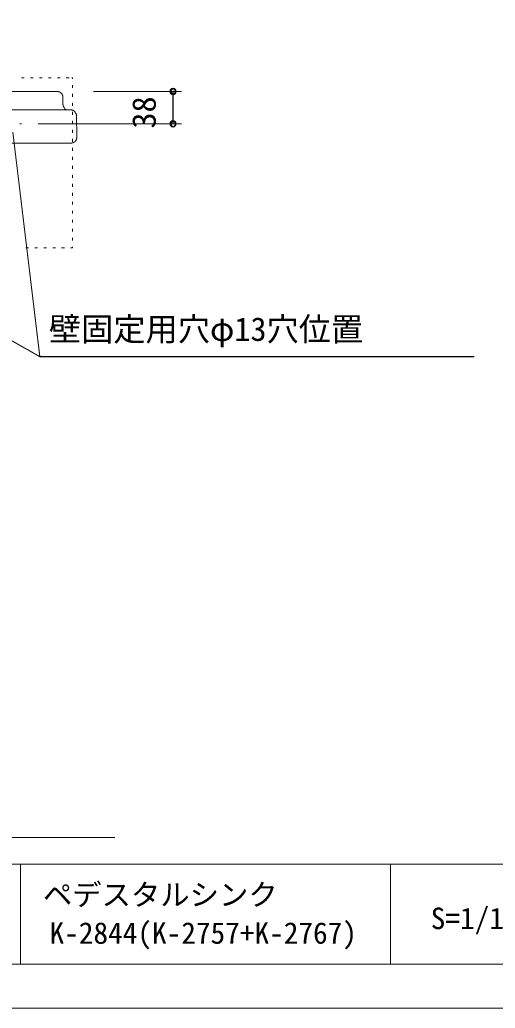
# Model space of a CAD drawing. Units: millimetres, scale not verified. Extents: x -1392 to 1350, y -947 to 991.
# Drawn here: x -401 to 160, y -947 to 217 of the extents above; entities that cross this region are included whole.
import ezdxf
from ezdxf.enums import TextEntityAlignment as Align

# ---------------------------------------------------------------- set-up
doc = ezdxf.new("R2010")
doc.units = ezdxf.units.MM
doc.header["$LTSCALE"] = 10
doc.header["$PDMODE"] = 32
doc.header["$PDSIZE"] = 6
for name, color, linetype, lineweight in [('0-1_レイヤー_1', 7, 'Continuous', 18), ('0-7', 7, 'Continuous', 5), ('F-0', 7, 'Continuous', 5)]:
    doc.layers.add(name, color=color, linetype=linetype, lineweight=lineweight)
doc.styles.add('ＭＳ ゴシック', font='')
doc.styles.get('ＭＳ ゴシック').set_extended_font_data('MS Gothic')

msp = doc.modelspace()

# ---------------------------------------------------------------- linework, layer by layer
at = {"layer": '0-1_レイヤー_1', "color": 6}
for p, q in [((-399.15, 148.85), (-395.77, 148.85)), ((-388.57, 148.85), (-385.18, 148.85)), ((-377.99, 148.85), (-374.6, 148.85)), ((-367.4, 148.85), (-364.02, 148.85)), ((-356.82, 148.85), (-353.43, 148.85)), ((-346.24, 148.85), (-342.85, 148.85)), ((-339.04, 140.38), (-339.04, 136.99)), ((-339.04, 129.8), (-339.04, 126.41)), ((-339.04, 119.21), (-339.04, 115.82)), ((-339.04, 108.63), (-339.04, 105.24)), ((-339.04, 98.05), (-339.04, 94.66)), ((-339.04, 87.46), (-339.04, 84.07)), ((-339.04, 76.88), (-339.04, 73.49)), ((-339.04, 66.3), (-339.04, 62.91)), ((-339.04, 55.71), (-339.04, 52.32)), ((-339.04, 45.13), (-339.04, 41.74)), ((-339.04, 34.54), (-339.04, 31.16)), ((-339.04, 23.96), (-339.04, 20.57)), ((-339.04, 13.38), (-339.04, 9.99)), ((-339.04, 2.79), (-339.04, -0.59)), ((-339.04, -7.79), (-339.04, -11.18)), ((-339.04, -18.37), (-339.04, -21.76)), ((-339.04, -28.96), (-339.04, -32.34)), ((-339.04, -39.54), (-339.04, -42.93)), ((-390.69, -51.39), (-394.07, -51.39)), ((-380.1, -51.39), (-383.49, -51.39)), ((-369.52, -51.39), (-372.91, -51.39)), ((-358.94, -51.39), (-362.32, -51.39)), ((-348.35, -51.39), (-351.74, -51.39)), ((-988.86, -746.08), (-289.09, -746.08))]:
    msp.add_line(p, q, dxfattribs=at)
at = {"layer": '0-1_レイヤー_1', "color": 5}
for p, q in [((-314.06, 132.76), (-210.35, 132.76)), ((-220.08, 132.76), (-220.08, 94.66)), ((-379.26, 94.66), (-210.35, 94.66)), ((-377.56, -179.66), (-845.35, 85.77)), ((-377.56, -179.66), (-408.04, 75.19)), ((-377.56, -179.66), (134.67, -179.66))]:
    msp.add_line(p, q, dxfattribs=at)
at = {"layer": '0-1_レイヤー_1'}
for p, q in [((-334.38, 104.82), (-333.96, 78.57)), ((-400.64, 94.45), (-401.06, 94.45)), ((-398.94, 94.45), (-400.21, 94.45))]:
    msp.add_line(p, q, dxfattribs=at)
at = {"layer": '0-1_レイヤー_1', "color": 6}
for points in [[(-339.89, 148.85), (-339.04, 148.85), (-339.04, 147.57)], [(-339.04, -50.12), (-339.04, -51.39), (-341.16, -51.39)]]:
    msp.add_lwpolyline(points, dxfattribs=at)
at = {"layer": '0-1_レイヤー_1'}
for points in [[(-921.12, 132.76), (-639.18, 132.76), (-356.82, 132.76)], [(-356.82, 132.76), (-356.4, 132.76), (-355.97, 132.76), (-355.55, 132.76), (-355.55, 132.33), (-355.13, 132.33), (-354.7, 132.33), (-354.28, 132.33), (-354.28, 131.91), (-353.86, 131.91), (-353.43, 131.91), (-353.43, 131.49), (-353.01, 131.49), (-353.01, 131.06), (-352.59, 131.06), (-352.16, 130.64), (-352.16, 130.22), (-351.74, 130.22), (-351.74, 129.8), (-351.32, 129.8), (-351.32, 129.37), (-351.32, 128.95), (-350.89, 128.95), (-350.89, 128.52), (-350.89, 128.1), (-350.47, 128.1), (-350.47, 127.68), (-350.47, 127.25), (-350.47, 126.83), (-350.47, 126.41)], [(-350.47, 126.41), (-350.47, 124.29), (-350.47, 119.63), (-350.47, 119.21), (-350.47, 118.79), (-350.47, 118.36), (-350.47, 117.94), (-350.47, 117.52), (-350.05, 117.52), (-350.05, 117.1), (-350.05, 116.67), (-350.05, 116.25), (-349.62, 114.98), (-348.78, 113.71)], [(-937.21, 111.17), (-639.18, 111.17), (-341.16, 111.17)], [(-344.12, 111.17), (-344.54, 111.17), (-345.39, 111.17), (-346.24, 111.59), (-346.66, 111.59), (-347.51, 112.02), (-347.93, 112.44), (-348.35, 113.28), (-348.78, 113.71)], [(-341.16, 111.17), (-340.73, 111.17), (-340.31, 111.17), (-339.89, 111.17), (-339.89, 110.74), (-339.46, 110.74), (-339.04, 110.74), (-338.62, 110.74), (-338.19, 110.32), (-337.77, 110.32), (-337.77, 109.9), (-337.35, 109.9), (-336.92, 109.9), (-336.92, 109.47), (-336.5, 109.47), (-336.5, 109.05), (-336.08, 109.05), (-336.08, 108.63), (-335.65, 108.63), (-335.65, 108.21), (-335.65, 107.78), (-335.23, 107.78), (-335.23, 107.36), (-335.23, 106.94), (-334.81, 106.94), (-334.81, 106.51), (-334.81, 106.09), (-334.81, 105.66), (-334.38, 105.66), (-334.38, 105.24), (-334.38, 104.82)], [(-340.73, 71.8), (-639.18, 71.8), (-937.63, 71.8)], [(-333.96, 78.57), (-333.96, 78.15), (-333.96, 77.72), (-333.96, 77.3), (-334.38, 77.3), (-334.38, 76.88), (-334.38, 76.46), (-334.38, 76.03), (-334.81, 76.03), (-334.81, 75.61), (-334.81, 75.19), (-335.23, 75.19), (-335.23, 74.76), (-335.23, 74.34), (-335.65, 74.34), (-335.65, 73.91), (-336.08, 73.91), (-336.08, 73.49), (-336.5, 73.49), (-336.5, 73.07), (-336.92, 73.07), (-337.35, 73.07), (-337.35, 72.64), (-337.77, 72.64), (-338.19, 72.64), (-338.19, 72.22), (-338.62, 72.22), (-339.04, 72.22), (-339.46, 72.22), (-339.89, 72.22), (-339.89, 71.8), (-340.31, 71.8), (-340.73, 71.8)]]:
    msp.add_lwpolyline(points, dxfattribs=at)
at = {"layer": '0-1_レイヤー_1', "color": 5}
for points in [[(-216.7, 132.76), (-220.29, 136.57), (-223.89, 132.76), (-220.29, 128.95)], [(-216.7, 94.66), (-220.29, 98.47), (-223.89, 94.66), (-220.29, 90.85)]]:
    msp.add_lwpolyline(points, close=True, dxfattribs=at)
at = {"layer": '0-7'}
for p, q in [((-314.18, 132.75), (-210.42, 132.75)), ((-220.42, 132.75), (-220.42, 94.75)), ((-379.18, 94.75), (-210.42, 94.75)), ((-377.51, -179.82), (-853.96, 90.33)), ((-377.51, -179.82), (-409.18, 84.75)), ((-377.51, -179.82), (134.58, -179.82))]:
    msp.add_line(p, q, dxfattribs=at)
for centre in [(-220.42, 132.75), (-220.42, 94.75)]:
    msp.add_circle(centre, 3.75, dxfattribs=at)
msp.add_point((-220.42, 132.75), dxfattribs=at)
at = {"layer": 'F-0'}
for p, q in [((-1339.08, -777.82), (1297.56, -777.82)), ((-400.44, -777.82), (-400.44, -895.37)), ((36.32, -777.82), (36.32, -895.37)), ((-1339.08, -895.37), (1297.56, -895.37))]:
    msp.add_line(p, q, dxfattribs=at)
msp.add_lwpolyline([(-1391.5, 991.14), (1350.16, 991.14), (1350.16, -947.41), (-1391.5, -947.41)], close=True, dxfattribs=at)

# ---------------------------------------------------------------- texts
at = {"layer": '0-7', "style": 'ＭＳ ゴシック'}
msp.add_text('38', height=27.86, rotation=90, dxfattribs=at).set_placement((-232.34, 89.06), align=Align.BOTTOM_LEFT)
msp.add_text('壁固定用穴φ13穴位置', height=27.86, dxfattribs=at).set_placement((-366.81, -169.55), align=Align.BOTTOM_LEFT)
at = {"layer": 'F-0', "style": 'ＭＳ ゴシック'}
for s, p in [('ペデスタルシンク', (-373.85, -833.98)), ('S=1/10', (83.59, -861.85)), ('K-2844(K-2757+K-2767)', (-366.01, -879.08))]:
    msp.add_text(s, height=25.38, dxfattribs=at).set_placement(p, align=Align.BOTTOM_LEFT)

doc.saveas('drawing.dxf')
